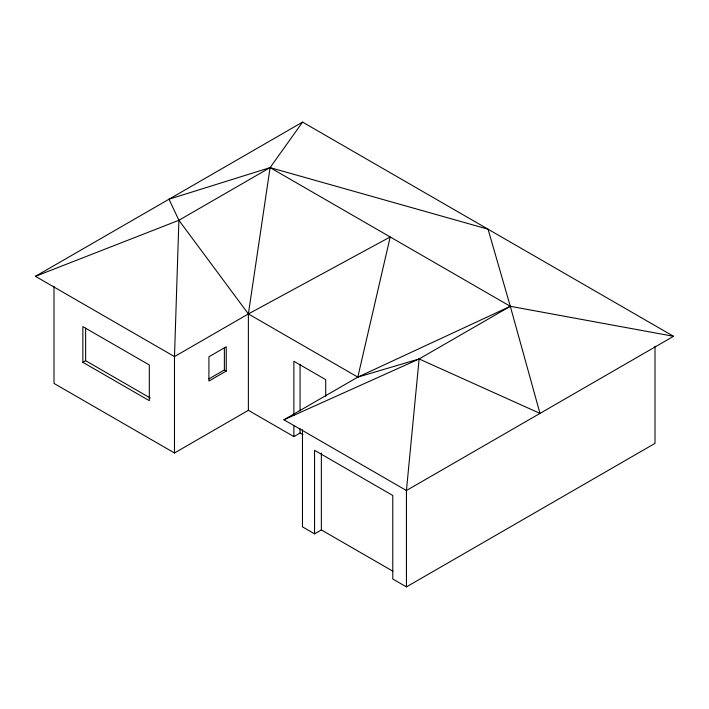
<?xml version="1.0" encoding="UTF-8"?>
<svg xmlns="http://www.w3.org/2000/svg" width="709" height="709" viewBox="0 0 709 709"><rect width="100%" height="100%" fill="white"/><g stroke="black" fill="none" stroke-linecap="round" stroke-linejoin="round"><path stroke-width="1.06" d="M174.485 356.592L178.898 220.277L169.008 199.211L270.102 167.616L488.058 229.202L510.312 306.306L539.992 413.4L419.116 358.958L357.815 377.117L283.928 419.781L406.434 490.513L673.55 336.296L302.566 122.108L35.45 276.324L174.485 356.592L248.372 313.936L390.207 236.966L357.815 377.117L248.372 313.936L178.898 220.277L35.45 276.324M406.434 490.513L419.116 358.958L510.312 306.306L673.55 336.296M248.372 313.936L270.102 167.616L302.566 122.108M178.898 220.277L270.102 167.616L510.312 306.306L357.815 377.117M82.847 362.308L149.315 400.682L149.315 364.984L82.847 326.61L82.847 362.308L85.629 360.695L150.202 397.979M208.889 378.916L224.381 369.974L226.242 371.046L226.242 346.772L208.925 356.769L208.925 381.043L226.242 371.046M53.999 286.259L53.999 383.418L174.485 452.98L248.372 410.316L293.881 436.593L300.058 433.022L302.867 434.644M302.477 429.716L302.477 526.876L314.557 533.85L321.363 529.924L392.901 571.224M314.557 533.85L314.557 450.312L392.777 495.476L392.777 579.005L406.434 586.892L655.001 443.391L655.001 346.231M283.928 419.781L419.116 358.958M406.434 489.733L406.434 586.892M325.723 396.269L325.723 379.652L293.881 361.262L293.881 415.545M321.363 452.98L321.363 529.924M300.058 364.346L300.058 410.865M300.058 428.591L300.058 433.022M293.881 425.515L293.881 436.593M248.372 314.264L248.372 410.316M224.381 347.906L224.381 369.974M174.485 355.821L174.485 452.98M85.629 328.249L85.629 360.695"/></g></svg>
